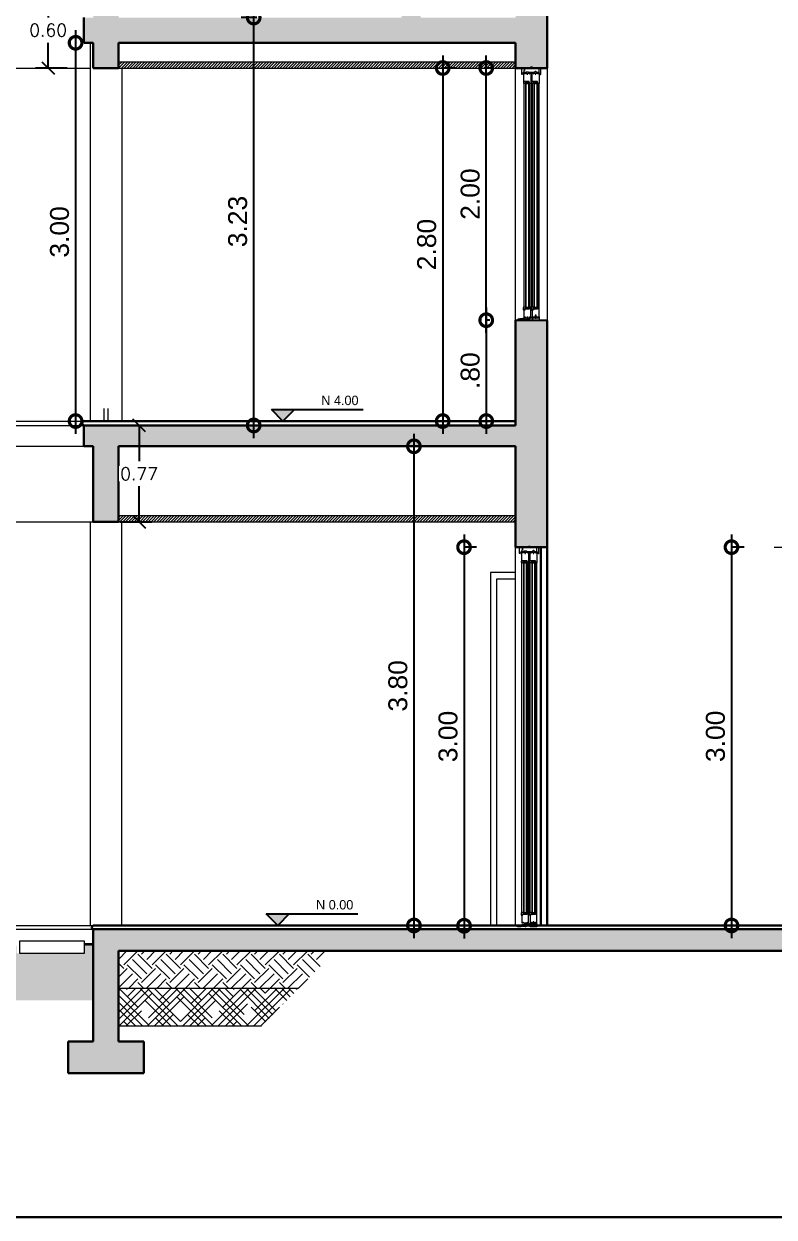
# Model space of a CAD drawing. Header units: metres. Extents: x -44 to 358, y -246 to 48.
# Drawn here: x 330.4 to 336.36, y 23.01 to 32.48 of the extents above; entities that cross this region are included whole.
import ezdxf

# ---------------------------------------------------------------- set-up
doc = ezdxf.new("R2010")
doc.units = ezdxf.units.M
doc.header["$LTSCALE"] = 0.3
doc.header["$PDMODE"] = 3
doc.linetypes.add('CONTINU', pattern=[0])
for name, color, linetype, lineweight in [('A-FLOR', 253, 'Continuous', 0), ('A-WALL', 7, 'Continuous', 30), ('corte', 7, 'Continuous', 30), ('PLF 01', 252, 'Continuous', 9), ('SE-2', 252, 'Continuous', 9), ('SE-3', 253, 'Continuous', 5)]:
    doc.layers.add(name, color=color, linetype=linetype, lineweight=lineweight)
doc.layers.add('DIMENSIONES', color=7, linetype='Continuous')
doc.layers.add('TEXTOS', color=4, linetype='Continuous')
doc.layers.add('PUERTA', color=2, linetype='Continuous', plot=False)
doc.layers.add('RELLENO SECCION', color=8, linetype='Continuous', lineweight=0, transparency=0.4)
doc.styles.add('ESC100-2mm', font='arial.ttf', dxfattribs={"height": 0.15})
doc.styles.add('SMPLEX', font='simplex.shx')
doc.dimstyles.new('DIM-50', dxfattribs={"dimscale": 0.5, "dimtxt": 0.2, "dimasz": 0.2, "dimexe": 0.2, "dimexo": 0.2, "dimgap": 0.1, "dimtad": 0, "dimtih": 1, "dimtoh": 1, "dimzin": 0, "dimdsep": 46, "dimtxsty": 'SMPLEX', "dimblk1": 'OBLIQUE', "dimblk2": 'OBLIQUE', "dimsah": 1, "dimcen": 0.2, "dimclrd": 4, "dimclre": 4, "dimclrt": 4, "dimadec": 0, "dimazin": 0, "dimtfac": 1, "dimtmove": 0, "dimatfit": 3, "dimldrblk": 'OPEN30', "dimfxl": 0.3, "dimfxlon": 1, "dimtfill": 1, "dimtolj": 1, "dimtzin": 0, "dimarcsym": 0})
doc.dimstyles.new('DIMS100', dxfattribs={"dimtxt": 0.15, "dimasz": 0.2, "dimexe": 0.1, "dimexo": 0.1, "dimgap": 0.05, "dimtad": 2, "dimzin": 4, "dimdsep": 46, "dimtxsty": 'ESC100-2mm', "dimblk": 'DOTSMALL', "dimcen": 0.1, "dimdle": 0.1, "dimclrd": 256, "dimclre": 256, "dimclrt": 1, "dimadec": 0, "dimazin": 0, "dimtfac": 1, "dimtix": 1, "dimtmove": 2, "dimatfit": 3, "dimfxl": 1, "dimtolj": 1, "dimtzin": 0, "dimlwd": -1, "dimarcsym": 0})

# ---------------------------------------------------------------- blocks, each defined once
blk = doc.blocks.new('Fenton Door Base01')
blk.add_lwpolyline([(49.7, 66.1), (49.7, 58), (54, 57.5), (54, 1.5), (52.5, 0), (46.7, 0), (46.7, 6), (44, 6), (44, 0), (9.7, 0), (9.7, 6), (7, 6), (7, 0), (1.5, 0), (0, 1.5), (0, 82.1), (1.5, 84), (9.5, 86), (10.5, 86), (11, 85.5), (11, 68), (34, 68), (49.7, 66.1)], close=True)
blk = doc.blocks.new('Fenton Door Base02')
blk.add_lwpolyline([(23.9, 0), (9.7, 0), (9.7, 6), (7, 6), (7, 0), (1.5, 0), (0, 1.5), (0, 82.1), (1.5, 84), (9.5, 86), (10.5, 86), (11, 85.5), (11, 68), (34, 68), (49.7, 66.1), (49.7, 58), (54, 57.5), (54, 1.5), (52.5, 0), (46.7, 0), (46.7, 6), (44, 6), (44, 0), (29.9, 0), (29.9, 10), (23.9, 10)], close=True)
blk = doc.blocks.new('Fenton Door Jamb03')
blk.add_lwpolyline([(84, 1.5), (86, 9.5), (86, 10.5), (85.5, 11), (68, 11), (68, 52.5), (66.5, 54), (1.5, 54), (0, 52.5), (0, 46.7), (6, 46.7), (6, 44), (0, 44), (0, 30), (10, 30), (10, 24), (0, 24), (0, 9.7), (6, 9.7), (6, 7), (0, 7), (0, 1.5), (1.5, 0), (82.1, 0)], close=True)
blk = doc.blocks.new('Fenton Bead')
at = {"color": 7}
blk.add_lwpolyline([(2.1, 12.5, -0.341999), (0.2, 11), (0, 10.7), (0, 1), (1, 0), (18, 0), (18, 0.5), (14.7, 12.9, 0.339454), (13.2, 14), (4.1, 14, 0.341999)], format="xyb", close=True, dxfattribs=at)
blk = doc.blocks.new('Fenton Door Drip')
at = {"ltscale": 20}
blk.add_lwpolyline([(18.7, -8.8), (18.7, -22.2, -0.414138), (17.2, -23.7), (15.2, -23.7, -0.414214), (13.7, -22.2), (13.7, -16.7), (0, -15), (0, 0), (15, -4, -0.339454)], format="xyb", close=True, dxfattribs=at)
blk = doc.blocks.new('Fenton Casing Head')
blk.add_lwpolyline([(54, 34), (54, 30), (66, 30), (66, 34), (118.5, 34), (120, 32.5), (120, 25.8), (114, 25.8), (114, 13.8), (120, 13.8), (120, 1.5), (118.5, 0), (102.5, 0), (102.5, 4), (83.5, 4), (83.5, 0), (30, 0), (30, 10), (24, 10), (24, 0), (1.5, 0), (0, 1.5), (0, 32.5), (1.5, 34), (54, 34)])
blk = doc.blocks.new('Fenton Casing Head Strip')
blk.add_lwpolyline([(15.5, 16.3), (0, 18.7), (0, 12), (-3.5, 12), (-3.5, 0), (0, 0), (0, -15.1), (4.5, -15.1), (11.3, -29.7, 0.802585), (17, -28.4), (17, 14.6)], format="xyb", close=True)
blk = doc.blocks.new('_DotSmall')
at = {"layer": 'PUERTA', "color": 0, "linetype": 'Continuous', "const_width": 0.5}
blk.add_lwpolyline([(-0.0625, 0, 1), (0.0625, 0, 1)], format="xyb", close=True, dxfattribs=at)
blk = doc.blocks.new('*D1091')
at = {"layer": 'DEFPOINTS', "color": 0, "transparency": 16777216}
for p in [(334.1999, 30.1269), (334.0718, 29.3269), (334.1999, 29.3269)]:
    blk.add_point(p, dxfattribs=at)
at = {"layer": 'DIMENSIONES', "transparency": 16777216}
blk.add_line((334.0718, 30.2269), (334.0718, 29.2269), dxfattribs=at)
at = {"layer": 'DIMENSIONES', "lineweight": -2, "transparency": 16777216}
for p, q in [((334.0999, 30.1269), (334.0718, 30.1269)), ((334.0999, 29.3269), (334.0718, 29.3269))]:
    blk.add_line(p, q, dxfattribs=at)
at = {"layer": 'DIMENSIONES', "transparency": 16777216, "xscale": 0.2, "yscale": 0.2, "zscale": 0.2}
for p, rotation in [((334.0718, 30.1269), 90), ((334.0718, 29.3269), 270)]:
    blk.add_blockref('_DotSmall', p, dxfattribs=dict(at, rotation=rotation))
at = {"layer": 'DIMENSIONES', "color": 5, "transparency": 16777216, "insert": (333.9452, 29.7269), "char_height": 0.15, "attachment_point": 5, "rotation": 90, "style": 'ESC100-2mm'}
blk.add_mtext('\\A1;.80', dxfattribs=at)
blk = doc.blocks.new('*D1092')
at = {"layer": 'DEFPOINTS', "color": 0, "transparency": 16777216}
for p in [(334.0718, 32.1269), (334.1999, 32.1269), (334.1999, 30.1269)]:
    blk.add_point(p, dxfattribs=at)
at = {"layer": 'DIMENSIONES', "transparency": 16777216}
blk.add_line((334.0718, 30.0269), (334.0718, 32.2269), dxfattribs=at)
at = {"layer": 'DIMENSIONES', "lineweight": -2, "transparency": 16777216}
for p, q in [((334.0999, 32.1269), (334.0718, 32.1269)), ((334.0999, 30.1269), (334.0718, 30.1269))]:
    blk.add_line(p, q, dxfattribs=at)
at = {"layer": 'DIMENSIONES', "transparency": 16777216, "xscale": 0.2, "yscale": 0.2, "zscale": 0.2}
for p, rotation in [((334.0718, 32.1269), 90), ((334.0718, 30.1269), 270)]:
    blk.add_blockref('_DotSmall', p, dxfattribs=dict(at, rotation=rotation))
at = {"layer": 'DIMENSIONES', "color": 5, "transparency": 16777216, "insert": (333.9452, 31.1269), "char_height": 0.15, "attachment_point": 5, "rotation": 90, "style": 'ESC100-2mm'}
blk.add_mtext('\\A1;2.00', dxfattribs=at)
blk = doc.blocks.new('*D1093')
at = {"layer": 'DEFPOINTS', "color": 0, "transparency": 16777216}
for p in [(334.5553, 28.3269), (333.8959, 25.3245), (334.2686, 25.3245)]:
    blk.add_point(p, dxfattribs=at)
at = {"layer": 'DIMENSIONES', "transparency": 16777216}
blk.add_line((333.8959, 28.4269), (333.8959, 25.2245), dxfattribs=at)
at = {"layer": 'DIMENSIONES', "lineweight": -2, "transparency": 16777216}
for p, q in [((333.9959, 28.3269), (333.8959, 28.3269)), ((333.9959, 25.3245), (333.8959, 25.3245))]:
    blk.add_line(p, q, dxfattribs=at)
at = {"layer": 'DIMENSIONES', "transparency": 16777216, "xscale": 0.2, "yscale": 0.2, "zscale": 0.2}
for p, rotation in [((333.8959, 28.3269), 90), ((333.8959, 25.3245), 270)]:
    blk.add_blockref('_DotSmall', p, dxfattribs=dict(at, rotation=rotation))
at = {"layer": 'DIMENSIONES', "color": 5, "transparency": 16777216, "insert": (333.7693, 26.8257), "char_height": 0.15, "attachment_point": 5, "rotation": 90, "style": 'ESC100-2mm'}
blk.add_mtext('\\A1;3.00', dxfattribs=at)
blk = doc.blocks.new('*D1094')
at = {"layer": 'DEFPOINTS', "color": 0, "transparency": 16777216}
for p in [(333.4983, 29.1269), (333.4983, 25.3269), (333.4983, 25.3269)]:
    blk.add_point(p, dxfattribs=at)
at = {"layer": 'DIMENSIONES', "transparency": 16777216}
blk.add_line((333.4983, 29.2269), (333.4983, 25.2269), dxfattribs=at)
at = {"layer": 'DIMENSIONES', "transparency": 16777216, "xscale": 0.2, "yscale": 0.2, "zscale": 0.2}
for p, rotation in [((333.4983, 29.1269), 90), ((333.4983, 25.3269), 270)]:
    blk.add_blockref('_DotSmall', p, dxfattribs=dict(at, rotation=rotation))
at = {"layer": 'DIMENSIONES', "color": 5, "transparency": 16777216, "insert": (333.3716, 27.2269), "char_height": 0.15, "attachment_point": 5, "rotation": 90, "style": 'ESC100-2mm'}
blk.add_mtext('\\A1;3.80', dxfattribs=at)
blk = doc.blocks.new('*D1130')
at = {"layer": 'DEFPOINTS', "color": 0, "transparency": 16777216}
for p in [(336.3553, 28.3269), (336.0173, 25.3269), (336.3553, 25.3269)]:
    blk.add_point(p, dxfattribs=at)
at = {"layer": 'DIMENSIONES', "transparency": 16777216}
blk.add_line((336.0173, 28.4269), (336.0173, 25.2269), dxfattribs=at)
at = {"layer": 'DIMENSIONES', "lineweight": -2, "transparency": 16777216}
for p, q in [((336.1173, 28.3269), (336.0173, 28.3269)), ((336.1173, 25.3269), (336.0173, 25.3269))]:
    blk.add_line(p, q, dxfattribs=at)
at = {"layer": 'DIMENSIONES', "transparency": 16777216, "xscale": 0.2, "yscale": 0.2, "zscale": 0.2}
for p, rotation in [((336.0173, 28.3269), 90), ((336.0173, 25.3269), 270)]:
    blk.add_blockref('_DotSmall', p, dxfattribs=dict(at, rotation=rotation))
at = {"layer": 'DIMENSIONES', "color": 5, "transparency": 16777216, "insert": (335.8906, 26.8269), "char_height": 0.15, "attachment_point": 5, "rotation": 90, "style": 'ESC100-2mm'}
blk.add_mtext('\\A1;3.00', dxfattribs=at)
blk = doc.blocks.new('INDI.PISO')
blk.add_hatch(color=256).paths.add_polyline_path([(0, 0), (0.1833, 0), (0.0917, -0.0917)])
blk.add_line((0.1833, 0), (0.7284, 0))
blk.add_lwpolyline([(0, 0), (0.1833, 0), (0.0917, -0.0917), (0, 0)])
blk = doc.blocks.new('*D1137')
at = {"layer": 'DEFPOINTS', "color": 0, "transparency": 16777216}
for p in [(334.3053, 32.1269), (333.7267, 29.3269), (334.3053, 29.3269)]:
    blk.add_point(p, dxfattribs=at)
at = {"layer": 'DIMENSIONES', "transparency": 16777216}
blk.add_line((333.7267, 32.2269), (333.7267, 29.2269), dxfattribs=at)
at = {"layer": 'DIMENSIONES', "lineweight": -2, "transparency": 16777216}
for p, q in [((333.8267, 32.1269), (333.7267, 32.1269)), ((333.8267, 29.3269), (333.7267, 29.3269))]:
    blk.add_line(p, q, dxfattribs=at)
at = {"layer": 'DIMENSIONES', "transparency": 16777216, "xscale": 0.2, "yscale": 0.2, "zscale": 0.2}
for p, rotation in [((333.7267, 32.1269), 90), ((333.7267, 29.3269), 270)]:
    blk.add_blockref('_DotSmall', p, dxfattribs=dict(at, rotation=rotation))
at = {"layer": 'DIMENSIONES', "color": 5, "transparency": 16777216, "insert": (333.6001, 30.7269), "char_height": 0.15, "attachment_point": 5, "rotation": 90, "style": 'ESC100-2mm'}
blk.add_mtext('\\A1;2.80', dxfattribs=at)
blk = doc.blocks.new('*D1138')
at = {"layer": 'DEFPOINTS', "color": 0, "transparency": 16777216}
for p in [(330.8996, 32.3269), (330.8146, 29.3269), (330.8996, 29.3269)]:
    blk.add_point(p, dxfattribs=at)
at = {"layer": 'DIMENSIONES', "transparency": 16777216}
blk.add_line((330.8146, 32.4269), (330.8146, 29.2269), dxfattribs=at)
at = {"layer": 'DIMENSIONES', "transparency": 16777216, "xscale": 0.2, "yscale": 0.2, "zscale": 0.2}
for p, rotation in [((330.8146, 32.3269), 90), ((330.8146, 29.3269), 270)]:
    blk.add_blockref('_DotSmall', p, dxfattribs=dict(at, rotation=rotation))
at = {"layer": 'DIMENSIONES', "color": 5, "transparency": 16777216, "insert": (330.688, 30.8269), "char_height": 0.15, "attachment_point": 5, "rotation": 90, "style": 'ESC100-2mm'}
blk.add_mtext('\\A1;3.00', dxfattribs=at)
blk = doc.blocks.new('*D1141')
at = {"layer": 'DEFPOINTS', "color": 0, "transparency": 16777216}
for p in [(332.2273, 32.5269), (332.3535, 32.5269), (332.3954, 29.292)]:
    blk.add_point(p, dxfattribs=at)
at = {"layer": 'DIMENSIONES', "transparency": 16777216}
blk.add_line((332.2273, 29.192), (332.2273, 32.6269), dxfattribs=at)
at = {"layer": 'DIMENSIONES', "lineweight": -2, "transparency": 16777216}
for p, q in [((332.2535, 32.5269), (332.1273, 32.5269)), ((332.2954, 29.292), (332.1273, 29.292))]:
    blk.add_line(p, q, dxfattribs=at)
at = {"layer": 'DIMENSIONES', "transparency": 16777216, "xscale": 0.2, "yscale": 0.2, "zscale": 0.2}
for p, rotation in [((332.2273, 32.5269), 90), ((332.2273, 29.292), 270)]:
    blk.add_blockref('_DotSmall', p, dxfattribs=dict(at, rotation=rotation))
at = {"layer": 'DIMENSIONES', "color": 1, "transparency": 16777216, "insert": (332.1007, 30.9095), "char_height": 0.15, "attachment_point": 5, "rotation": 90, "style": 'ESC100-2mm'}
blk.add_mtext('\\A1;3.23', dxfattribs=at)
blk = doc.blocks.new('_OBLIQUE')
at = {"color": 0, "linetype": 'ByBlock'}
blk.add_line((-0.5, -0.5), (0.5, 0.5), dxfattribs=at)
blk = doc.blocks.new('*D1895')
at = {"layer": 'DEFPOINTS', "color": 0, "ltscale": 0.2, "transparency": 16777216}
for p in [(330.5973, 32.7269), (331.1553, 32.7269), (331.0955, 32.1269)]:
    blk.add_point(p, dxfattribs=at)
at = {"layer": 'DIMENSIONES', "color": 4, "lineweight": -2, "ltscale": 0.2, "transparency": 16777216}
for p, q in [((330.7473, 32.7269), (330.4973, 32.7269)), ((330.5973, 32.7269), (330.5973, 32.5269)), ((330.5973, 32.1269), (330.5973, 32.3269)), ((330.7473, 32.1269), (330.4973, 32.1269))]:
    blk.add_line(p, q, dxfattribs=at)
at = {"layer": 'DIMENSIONES', "color": 4, "lineweight": -2, "ltscale": 0.2, "transparency": 16777216, "xscale": 0.1, "yscale": 0.1, "zscale": 0.1}
for p, rotation in [((330.5973, 32.7269), 90), ((330.5973, 32.1269), 270)]:
    blk.add_blockref('_OBLIQUE', p, dxfattribs=dict(at, rotation=rotation))
at = {"layer": 'DIMENSIONES', "color": 4, "ltscale": 0.2, "transparency": 16777216, "insert": (330.5973, 32.4269), "char_height": 0.1, "attachment_point": 5, "style": 'SMPLEX', "bg_fill": 3, "box_fill_scale": 1.1, "bg_fill_color": 256, "bg_fill_true_color": 13158600, "bg_fill_transparency": 0}
blk.add_mtext('\\A1;0.60', dxfattribs=at)
blk = doc.blocks.new('_Open30')
at = {"color": 0, "lineweight": -2}
for p, q in [((-1, 0.268), (0, 0)), ((0, 0), (-1, -0.268)), ((0, 0), (-1, 0))]:
    blk.add_line(p, q, dxfattribs=at)
blk = doc.blocks.new('*D1896')
at = {"layer": 'DEFPOINTS', "color": 0, "ltscale": 0.2, "transparency": 16777216}
for p in [(330.8803, 29.292), (331.3183, 29.292), (331.0553, 28.5269)]:
    blk.add_point(p, dxfattribs=at)
at = {"layer": 'DIMENSIONES', "color": 4, "lineweight": -2, "ltscale": 0.2, "transparency": 16777216}
for p, q in [((331.1683, 29.292), (331.4183, 29.292)), ((331.3183, 29.292), (331.3183, 29.0095)), ((331.3183, 28.5269), (331.3183, 28.8095)), ((331.1683, 28.5269), (331.4183, 28.5269))]:
    blk.add_line(p, q, dxfattribs=at)
at = {"layer": 'DIMENSIONES', "color": 4, "lineweight": -2, "ltscale": 0.2, "transparency": 16777216, "xscale": 0.1, "yscale": 0.1, "zscale": 0.1}
for p, rotation in [((331.3183, 29.292), 90), ((331.3183, 28.5269), 270)]:
    blk.add_blockref('_OBLIQUE', p, dxfattribs=dict(at, rotation=rotation))
at = {"layer": 'DIMENSIONES', "color": 4, "ltscale": 0.2, "transparency": 16777216, "insert": (331.3183, 28.9095), "char_height": 0.1, "attachment_point": 5, "style": 'SMPLEX', "bg_fill": 3, "box_fill_scale": 1.1, "bg_fill_color": 256, "bg_fill_true_color": 13158600, "bg_fill_transparency": 0}
blk.add_mtext('\\A1;0.77', dxfattribs=at)

msp = doc.modelspace()

# ---------------------------------------------------------------- hatches: boundary and pattern name
at = {"layer": 'PLF 01'}
h = msp.add_hatch(dxfattribs=at)
h.set_pattern_fill('LINE', color=256, scale=0.005, angle=45)
h.set_pattern_definition([(45, (-245.312468, -38.730604), (-0.01122532015, 0.01122532015), [])])
h.paths.add_polyline_path([(331.1552774, 32.1769425), (331.1552774, 32.1269425), (334.3052774, 32.1269425), (334.3052774, 32.1769425)])
h = msp.add_hatch(dxfattribs=at)
h.set_pattern_fill('LINE', color=256, scale=0.005, angle=45)
h.set_pattern_definition([(45, (-245.302468, -42.330604), (-0.01122532015, 0.01122532015), [])])
h.paths.add_polyline_path([(331.1552774, 28.5769425), (331.1552774, 28.5269425), (334.3052774, 28.5269425), (334.3052774, 28.5769425)])
at = {"layer": 'RELLENO SECCION', "linetype": 'CONTINU', "transparency": 33554495}
h = msp.add_hatch(color=256, dxfattribs=at)
h.dxf.hatch_style = 1
h.paths.add_polyline_path([(341.0232766, 35.7315213), (339.0140977, 35.7315213), (334.3759482, 33.0536845), (333.4020168, 32.737235), (333.4020168, 32.5269425), (333.5520168, 32.5269425), (333.5520168, 32.6282536), (334.3052774, 32.8730028), (334.3052774, 32.5269425), (331.1552774, 32.5269425), (331.1552774, 32.7269425), (330.9552774, 32.7269425), (330.9552774, 32.5269425), (330.8802774, 32.5269425), (330.8802774, 32.3269425), (330.9552774, 32.3269425), (330.9552774, 32.1269425), (331.1552774, 32.1269425), (331.1552774, 32.3269425), (334.3052774, 32.3269425), (334.3052774, 32.1269425), (334.4245827, 32.1269425), (334.4302774, 32.1269425), (334.4431216, 32.1269425), (334.5552774, 32.1269425), (334.5552774, 32.9840151), (339.0542901, 35.5815213), (340.6052774, 35.5815213), (340.6052774, 32.1269425), (340.6909173, 32.1269425), (340.6909173, 32.1357808), (340.7029173, 32.1357808), (340.8052774, 32.1269425), (340.8052774, 35.5815213), (340.9830843, 35.5815213), (345.5052774, 32.9706319), (345.5052774, 32.2269425), (345.7552774, 32.2269425), (345.7552774, 32.8881894), (346.5552774, 32.6282536), (346.5552774, 32.5269425), (346.7052774, 32.5269425), (346.7052774, 32.737235), (345.5714278, 33.105645)])
h.paths.add_polyline_path([(345.882097, 29.2969425), (339.1552774, 29.2969425), (339.1552774, 29.1269425), (340.6052774, 29.1269425), (340.6052774, 28.3269425), (340.6909173, 28.3269425), (340.6909173, 28.3269426), (340.6951239, 28.3269425), (340.7029173, 28.3269425), (340.8052774, 28.3269425), (340.8052774, 29.1269425), (345.5052774, 29.1269425), (345.5052774, 28.5269425), (345.7552774, 28.5269425), (345.7552774, 29.1269425), (345.882097, 29.1269425)])
h = msp.add_hatch(color=256, dxfattribs=at)
h.dxf.hatch_style = 1
h.paths.add_polyline_path([(334.5552774, 30.1244731), (334.3052774, 30.1269425), (334.3052774, 30.1244731), (334.3052774, 29.2920127), (330.8802774, 29.2920127), (330.8802774, 29.1269425), (330.9552774, 29.1269425), (330.9552774, 28.5269425), (331.1552774, 28.5269425), (331.1552774, 29.1269425), (334.3052774, 29.1269425), (334.3052774, 28.3269425), (334.4076374, 28.3269425), (334.4076374, 28.3357826), (334.4196374, 28.3357826), (334.4196374, 28.3269425), (334.5552774, 28.3269425), (334.5552774, 29.1269425)])
h = msp.add_hatch(color=256, dxfattribs=at)
h.dxf.hatch_style = 1
h.paths.add_polyline_path([(340.6052774, 25.1269425), (340.6052774, 24.3719425), (340.4052414, 24.3719425), (340.4052414, 24.1219425), (341.0052414, 24.1219425), (341.0052414, 24.3719425), (340.8052774, 24.3719425), (340.8052774, 25.2969425), (330.9552774, 25.2969425), (330.9552774, 24.4069411), (330.7552414, 24.4069411), (330.7552414, 24.1569411), (331.3552414, 24.1569411), (331.3552414, 24.4069411), (331.1552774, 24.4069411), (331.1552774, 25.1269425)])
at = {"layer": 'SE-2'}
h = msp.add_hatch(dxfattribs=at)
h.set_pattern_fill('EARTH', color=256, scale=0.025, angle=45)
h.set_pattern_definition([(45, (324.23005, 24.94954), (0, 0.2245064), [0.15875, -0.15875]), (45, (324.18796, 24.99164), (0, 0.2245064), [0.15875, -0.15875]), (45, (324.14586, 25.03373), (0, 0.2245064), [0.15875, -0.15875]), (135, (324.14586, 25.0618), (-0.2245064, 0), [0.15875, -0.15875]), (135, (324.18796, 25.10389), (-0.2245064, 0), [0.15875, -0.15875]), (135, (324.23005, 25.14598), (-0.2245064, 0), [0.15875, -0.15875])])
h.paths.add_polyline_path([(330.333379, 25.1645402), (330.333379, 25.105501), (329.9548646, 25.105501), (329.9548646, 25.1645402), (329.9229559, 25.1645402), (329.9229559, 25.105501), (329.5295347, 25.105501), (329.5295347, 25.1645402), (329.4944853, 25.1645402), (329.4944853, 25.105501), (328.9589107, 25.105501), (328.9589107, 25.1645402), (328.9443355, 25.1645402), (328.9443355, 25.105501), (328.0135923, 25.105501), (328.0135923, 25.1645402), (327.9990171, 25.1645402), (327.9990171, 25.105501), (327.6205027, 25.105501), (327.6205027, 25.1645402), (327.6121066, 25.1645402), (327.6121066, 25.105501), (327.0530283, 25.105501), (327.0530283, 25.1645402), (327.0384531, 25.1645402), (327.0384531, 25.105501), (326.6599387, 25.105501), (326.6599387, 25.1645402), (326.5905545, 25.1645402), (326.5905545, 25.105501), (326.0549798, 25.105501), (326.0549798, 25.1645402), (326.0404047, 25.1645402), (326.0404047, 25.105501), (325.6618903, 25.105501), (325.6618903, 25.1645402), (325.6534852, 25.1645402), (325.6534852, 25.105501), (325.260064, 25.105501), (325.260064, 25.1645402), (325.2250147, 25.1645402), (325.2250147, 25.105501), (324.6659364, 25.105501), (324.6659364, 25.1645402), (324.6513612, 25.1645402), (324.6513612, 25.105501), (323.720618, 25.105501), (323.720618, 25.1645402), (323.7060428, 25.1645402), (323.7060428, 25.105501), (323.3275284, 25.105501), (323.3275284, 25.1645402), (323.3191323, 25.1645402), (323.3191323, 25.105501), (322.760054, 25.105501), (322.760054, 25.1645402), (322.7454788, 25.1645402), (322.7454788, 25.105501), (322.3669644, 25.105501), (322.3669644, 25.1645402), (322.3530536, 25.1645402), (322.3530536, 25.105501), (320.4284354, 25.105501), (320.4284354, 25.1645402), (320.3903566, 25.1645402), (320.3903566, 25.105501), (318.6773349, 25.105501), (318.6773349, 25.1269425), (318.3552774, 25.1269425), (318.3552774, 25.105501), (318.3552774, 24.7345402), (330.9550503, 24.7345402), (330.9550503, 25.1645402), (330.8835288, 25.1645402), (330.8835288, 25.105501), (330.3479542, 25.105501), (330.3479542, 25.1645402)])
h = msp.add_hatch(dxfattribs=at)
h.set_pattern_fill('EARTH', color=256, scale=0.025, angle=45)
h.set_pattern_definition([(45, (-634.85449, -25.94833), (1e-17, 0.224506403), [0.15875, -0.15875]), (45, (-634.89658, -25.90623), (1e-17, 0.224506403), [0.15875, -0.15875]), (45, (-634.93868, -25.86414), (1e-17, 0.224506403), [0.15875, -0.15875]), (135, (-634.93868, -25.83608), (-0.224506403, 1e-17), [0.15875, -0.15875]), (135, (-634.89658, -25.79398), (-0.224506403, 1e-17), [0.15875, -0.15875]), (135, (-634.85449, -25.75189), (-0.224506403, 1e-17), [0.15875, -0.15875])])
h.paths.add_polyline_path([(332.8778955, 25.1272439), (331.1552774, 25.1272439), (331.1552774, 24.8272439), (332.583871, 24.8272439)])
h = msp.add_hatch(dxfattribs=at)
h.set_pattern_fill('HOUND', color=256, scale=0.025, angle=45)
h.set_pattern_definition([(45, (-634.85449, -25.94833), (0.0841899011, 0.1403165019), [0.635, -0.3175]), (135, (-634.85449, -25.94833), (0.0841899011, -0.1403165019), [0.635, -0.3175])])
h.paths.add_polyline_path([(332.583871, 24.8272439), (331.1552774, 24.8272439), (331.1552774, 24.5272439), (332.2898465, 24.5272439)])

# ---------------------------------------------------------------- linework, layer by layer
at = {"layer": 'A-FLOR'}
for p, q in [((327.9597748, 25.3269425), (330.9552774, 25.3269425)), ((327.9597748, 25.2969425), (330.9552774, 25.2969425))]:
    msp.add_line(p, q, dxfattribs=at)
at = {"layer": 'A-FLOR', "lineweight": 35}
msp.add_line((330.9552774, 25.1769425), (330.8820306, 25.1769425), dxfattribs=at)
at = {"layer": 'A-WALL'}
for p, q in [((334.5052774, 25.3269444), (334.5052774, 28.3269444)), ((334.5552774, 28.3269425), (334.5552774, 25.3269425))]:
    msp.add_line(p, q, dxfattribs=at)
at = {"layer": 'corte'}
for p, q in [((334.5552774, 32.1269425), (334.5552774, 32.9840151)), ((330.8802774, 32.5269425), (330.8802774, 32.3269425)), ((330.8802774, 32.3269425), (330.9552774, 32.3269425)), ((330.9552774, 32.3269425), (330.9552774, 32.1269425)), ((331.1552774, 32.3269425), (334.3052774, 32.3269425)), ((331.1552774, 32.3269425), (331.1552774, 32.1269425)), ((334.3052774, 32.3269425), (334.3052774, 32.1269425)), ((330.9552774, 32.1269425), (331.1552774, 32.1269425)), ((334.3052774, 32.1269425), (334.5552774, 32.1269425)), ((334.3052774, 30.1269425), (334.3052774, 29.2920127)), ((334.3052774, 30.1269425), (334.5552773, 30.1244731)), ((334.5552774, 30.1244731), (334.5552774, 29.1269425)), ((334.3052774, 29.3269425), (330.8802774, 29.3269425)), ((330.8802774, 29.2920127), (330.8802774, 29.1269425)), ((334.3052774, 29.2920127), (330.8802774, 29.2920127)), ((330.8802774, 29.1269425), (330.9552774, 29.1269425)), ((330.9552774, 29.1269425), (330.9552774, 28.5269425)), ((331.1552774, 29.1269425), (334.3052774, 29.1269425)), ((331.1552774, 28.5269425), (331.1552774, 29.1269425)), ((334.3052774, 29.1269425), (334.3052774, 28.3269425)), ((334.5552774, 28.3269425), (334.5552774, 29.1269425)), ((330.9552774, 28.5269425), (331.1552774, 28.5269425)), ((334.3052774, 28.5269425), (334.3052774, 28.5769425)), ((334.3052774, 28.3269425), (334.5552774, 28.3269425)), ((340.8052774, 25.3269425), (330.9552774, 25.3269425)), ((340.8052774, 25.2969425), (330.9552774, 25.2969425)), ((330.9552774, 25.2969425), (330.9552774, 24.4069411)), ((340.6052774, 25.1269425), (331.1552774, 25.1269425)), ((331.1552774, 25.1269425), (331.1552774, 24.4069411)), ((330.9552774, 24.4069411), (330.7552414, 24.4069411)), ((330.7552414, 24.4069411), (330.7552414, 24.1569411)), ((331.3552414, 24.4069411), (331.1552774, 24.4069411)), ((331.3552414, 24.1569411), (331.3552414, 24.4069411)), ((330.7552414, 24.1569411), (331.3552414, 24.1569411)), ((303.4574134, 23.0139804), (356.6101505, 23.0139804))]:
    msp.add_line(p, q, dxfattribs=at)
for centre, radius, start, end in [((330.8859843, 29.3094776), 0.0183737, 108.09545821, 251.90454179), ((330.9577767, 25.3119425), 0.0152068, 99.45969354, 260.54030646)]:
    msp.add_arc(centre, radius, start, end, dxfattribs=at)
at = {"layer": 'PLF 01'}
for p, q in [((331.1552774, 32.1769425), (334.3052774, 32.1769425)), ((331.1552774, 32.1269425), (334.3052774, 32.1269425)), ((331.1552774, 28.5769425), (334.3052774, 28.5769425)), ((331.1552774, 28.5269425), (334.3052774, 28.5269425))]:
    msp.add_line(p, q, dxfattribs=at)
at = {"layer": 'SE-2'}
for p, q in [((330.9302774, 32.3269425), (330.9302774, 29.3269425)), ((327.7507799, 32.1269425), (330.9302774, 32.1269425)), ((331.1802774, 32.1269425), (331.1802774, 29.3269425)), ((334.3695827, 32.0057093), (334.3695827, 30.2287175)), ((334.3865827, 32.018941), (334.4105827, 32.013941)), ((334.4105827, 32.018941), (334.3865827, 32.013941)), ((334.3885827, 32.013941), (334.4085827, 32.007941)), ((334.4085827, 32.013941), (334.3885827, 32.007941)), ((334.4245827, 32.0048096), (334.4245827, 30.2291001)), ((334.4355827, 32.0057093), (334.4355827, 30.228619)), ((334.4525827, 32.018941), (334.4765827, 32.013941)), ((334.4765827, 32.018941), (334.4525827, 32.013941)), ((334.4545827, 32.013941), (334.4745827, 32.007941)), ((334.4745827, 32.013941), (334.4545827, 32.007941)), ((334.4905827, 30.2291001), (334.4905827, 32.0048096)), ((334.3865827, 30.2149688), (334.4105827, 30.2199688)), ((334.4105827, 30.2149688), (334.3865827, 30.2199688)), ((334.3885827, 30.2199688), (334.4085827, 30.2259688)), ((334.4085827, 30.2199688), (334.3885827, 30.2259688)), ((334.4525827, 30.2149688), (334.4765827, 30.2199688)), ((334.4765827, 30.2149688), (334.4525827, 30.2199688)), ((334.4545827, 30.2199688), (334.4745827, 30.2259688)), ((334.4745827, 30.2199688), (334.4545827, 30.2259688)), ((331.0393065, 29.4269425), (331.0393065, 29.3269425)), ((331.0693065, 29.4269425), (331.0693065, 29.3269425)), ((327.7302774, 28.5269425), (330.9552774, 28.5269425)), ((330.9302774, 28.5269425), (330.9302774, 25.3269425)), ((331.1802774, 25.3269425), (331.1802774, 28.5269425)), ((336.3552774, 28.3269425), (340.6052774, 28.3269425)), ((334.3526374, 28.2057127), (334.3526374, 25.4287209)), ((334.3696374, 28.2189444), (334.3936374, 28.2139444)), ((334.3936374, 28.2189444), (334.3696374, 28.2139444)), ((334.3716374, 28.2139444), (334.3916374, 28.2079444)), ((334.3916374, 28.2139444), (334.3716374, 28.2079444)), ((334.4076374, 28.204813), (334.4076374, 25.4291035)), ((334.4186374, 28.2057127), (334.4186374, 25.4286224)), ((334.4356374, 28.2189444), (334.4596374, 28.2139444)), ((334.4596374, 28.2189444), (334.4356374, 28.2139444)), ((334.4376374, 28.2139444), (334.4576374, 28.2079444)), ((334.4576374, 28.2139444), (334.4376374, 28.2079444)), ((334.4736374, 25.4291035), (334.4736374, 28.204813)), ((334.3696374, 25.4149721), (334.3936374, 25.4199721)), ((334.3936374, 25.4149721), (334.3696374, 25.4199721)), ((334.3716374, 25.4199721), (334.3916374, 25.4259721)), ((334.3916374, 25.4199721), (334.3716374, 25.4259721)), ((334.4356374, 25.4149721), (334.4596374, 25.4199721)), ((334.4596374, 25.4149721), (334.4356374, 25.4199721)), ((334.4376374, 25.4199721), (334.4576374, 25.4259721)), ((334.4576374, 25.4199721), (334.4376374, 25.4259721)), ((332.583871, 24.8272439, 0.0000008), (331.1552774, 24.8272439, 0.0000008)), ((332.2898465, 24.5272439, 0.0000008), (331.1552774, 24.5272439, 0.0000008))]:
    msp.add_line(p, q, dxfattribs=at)
for points in [[(334.4245827, 32.1357793), (334.4365827, 32.1357793), (334.4365827, 32.122941), (334.4245827, 32.122941)], [(334.3845827, 32.001441), (334.3845827, 32.013441), (334.3835827, 32.013441), (334.3835827, 32.001441)], [(334.3885827, 30.2199688), (334.3885827, 32.013941), (334.3845827, 32.013941), (334.3845827, 30.2199688)], [(334.3865827, 32.018941), (334.3865827, 32.013941), (334.4105827, 32.013941), (334.4105827, 32.018941)], [(334.3885827, 32.013941), (334.3885827, 32.007941), (334.4085827, 32.007941), (334.4085827, 32.013941)], [(334.3885827, 32.007941), (334.3885827, 32.002941), (334.4085827, 32.002941), (334.4085827, 32.007941)], [(334.4085827, 30.2199688), (334.4085827, 32.013941), (334.4125827, 32.013941), (334.4125827, 30.2199688)], [(334.4135827, 32.001441), (334.4135827, 32.013441), (334.4125827, 32.013441), (334.4125827, 32.001441)], [(334.4505827, 32.001441), (334.4505827, 32.013441), (334.4495827, 32.013441), (334.4495827, 32.001441)], [(334.4545827, 30.2199688), (334.4545827, 32.013941), (334.4505827, 32.013941), (334.4505827, 30.2199688)], [(334.4525827, 32.018941), (334.4525827, 32.013941), (334.4765827, 32.013941), (334.4765827, 32.018941)], [(334.4545827, 32.013941), (334.4545827, 32.007941), (334.4745827, 32.007941), (334.4745827, 32.013941)], [(334.4545827, 32.007941), (334.4545827, 32.002941), (334.4745827, 32.002941), (334.4745827, 32.007941)], [(334.4745827, 30.2199688), (334.4745827, 32.013941), (334.4785827, 32.013941), (334.4785827, 30.2199688)], [(334.4795827, 32.001441), (334.4795827, 32.013441), (334.4785827, 32.013441), (334.4785827, 32.001441)], [(334.3845827, 30.2324688), (334.3845827, 30.2204688), (334.3835827, 30.2204688), (334.3835827, 30.2324688)], [(334.3865827, 30.2149688), (334.3865827, 30.2199688), (334.4105827, 30.2199688), (334.4105827, 30.2149688)], [(334.3885827, 30.2259688), (334.3885827, 30.2309688), (334.4085827, 30.2309688), (334.4085827, 30.2259688)], [(334.3885827, 30.2199688), (334.3885827, 30.2259688), (334.4085827, 30.2259688), (334.4085827, 30.2199688)], [(334.4135827, 30.2324688), (334.4135827, 30.2204688), (334.4125827, 30.2204688), (334.4125827, 30.2324688)], [(334.4505827, 30.2324688), (334.4505827, 30.2204688), (334.4495827, 30.2204688), (334.4495827, 30.2324688)], [(334.4525827, 30.2149688), (334.4525827, 30.2199688), (334.4765827, 30.2199688), (334.4765827, 30.2149688)], [(334.4545827, 30.2259688), (334.4545827, 30.2309688), (334.4745827, 30.2309688), (334.4745827, 30.2259688)], [(334.4545827, 30.2199688), (334.4545827, 30.2259688), (334.4745827, 30.2259688), (334.4745827, 30.2199688)], [(334.4795827, 30.2324688), (334.4795827, 30.2204688), (334.4785827, 30.2204688), (334.4785827, 30.2324688)], [(334.4608302, 30.153231), (334.4608302, 30.144231), (334.4668302, 30.144231), (334.4668302, 30.153231), (334.4906814, 30.153231), (334.4906814, 30.126981), (334.4399628, 30.126981), (334.4399628, 30.1509927), (334.4524628, 30.1509927), (334.4524628, 30.153231)], [(334.4668302, 30.166962), (334.4608302, 30.166962), (334.4608302, 30.146962), (334.4668302, 30.146962)], [(334.4076374, 28.3357826), (334.4196374, 28.3357826), (334.4196374, 28.3229444), (334.4076374, 28.3229444)], [(334.3676374, 28.2014444), (334.3676374, 28.2134444), (334.3666374, 28.2134444), (334.3666374, 28.2014444)], [(334.3716374, 25.4199721), (334.3716374, 28.2139444), (334.3676374, 28.2139444), (334.3676374, 25.4199721)], [(334.3696374, 28.2189444), (334.3696374, 28.2139444), (334.3936374, 28.2139444), (334.3936374, 28.2189444)], [(334.3716374, 28.2139444), (334.3716374, 28.2079444), (334.3916374, 28.2079444), (334.3916374, 28.2139444)], [(334.3716374, 28.2079444), (334.3716374, 28.2029444), (334.3916374, 28.2029444), (334.3916374, 28.2079444)], [(334.3916374, 25.4199721), (334.3916374, 28.2139444), (334.3956374, 28.2139444), (334.3956374, 25.4199721)], [(334.3966374, 28.2014444), (334.3966374, 28.2134444), (334.3956374, 28.2134444), (334.3956374, 28.2014444)], [(334.4336374, 28.2014444), (334.4336374, 28.2134444), (334.4326374, 28.2134444), (334.4326374, 28.2014444)], [(334.4376374, 25.4199721), (334.4376374, 28.2139444), (334.4336374, 28.2139444), (334.4336374, 25.4199721)], [(334.4356374, 28.2189444), (334.4356374, 28.2139444), (334.4596374, 28.2139444), (334.4596374, 28.2189444)], [(334.4376374, 28.2139444), (334.4376374, 28.2079444), (334.4576374, 28.2079444), (334.4576374, 28.2139444)], [(334.4376374, 28.2079444), (334.4376374, 28.2029444), (334.4576374, 28.2029444), (334.4576374, 28.2079444)], [(334.4576374, 25.4199721), (334.4576374, 28.2139444), (334.4616374, 28.2139444), (334.4616374, 25.4199721)], [(334.4626374, 28.2014444), (334.4626374, 28.2134444), (334.4616374, 28.2134444), (334.4616374, 28.2014444)], [(334.3676374, 25.4324721), (334.3676374, 25.4204721), (334.3666374, 25.4204721), (334.3666374, 25.4324721)], [(334.3696374, 25.4149721), (334.3696374, 25.4199721), (334.3936374, 25.4199721), (334.3936374, 25.4149721)], [(334.3716374, 25.4259721), (334.3716374, 25.4309721), (334.3916374, 25.4309721), (334.3916374, 25.4259721)], [(334.3716374, 25.4199721), (334.3716374, 25.4259721), (334.3916374, 25.4259721), (334.3916374, 25.4199721)], [(334.3966374, 25.4324721), (334.3966374, 25.4204721), (334.3956374, 25.4204721), (334.3956374, 25.4324721)], [(334.4336374, 25.4324721), (334.4336374, 25.4204721), (334.4326374, 25.4204721), (334.4326374, 25.4324721)], [(334.4356374, 25.4149721), (334.4356374, 25.4199721), (334.4596374, 25.4199721), (334.4596374, 25.4149721)], [(334.4376374, 25.4259721), (334.4376374, 25.4309721), (334.4576374, 25.4309721), (334.4576374, 25.4259721)], [(334.4376374, 25.4199721), (334.4376374, 25.4259721), (334.4576374, 25.4259721), (334.4576374, 25.4199721)], [(334.4626374, 25.4324721), (334.4626374, 25.4204721), (334.4616374, 25.4204721), (334.4616374, 25.4324721)], [(334.4437862, 25.3414721), (334.4437862, 25.3324721), (334.4497862, 25.3324721), (334.4497862, 25.3414721), (334.4736374, 25.3414721), (334.4736374, 25.3152221), (334.4229188, 25.3152221), (334.4229188, 25.3392338), (334.4354188, 25.3392338), (334.4354188, 25.3414721)], [(334.4497862, 25.3569721), (334.4437862, 25.3569721), (334.4437862, 25.3369721), (334.4497862, 25.3369721)], [(330.8820306, 25.205501), (330.8820306, 25.105501), (330.3714578, 25.105501), (330.3714578, 25.205501)]]:
    msp.add_lwpolyline(points, close=True, dxfattribs=at)
for points in [[(334.4885827, 32.092941), (334.4885827, 32.0915667), (334.4930827, 32.0915667), (334.4998638, 32.0770246, 0.802584852), (334.5055827, 32.0782925), (334.5055827, 32.1212548), (334.5041011, 32.1229889), (334.4905827, 32.125125)], [(334.4716374, 28.2929444), (334.4716374, 28.2915701), (334.4761374, 28.2915701), (334.4829185, 28.277028, 0.802584852), (334.4886374, 28.2782959), (334.4886374, 28.3212582), (334.4871558, 28.3229923), (334.4736374, 28.3251284)]]:
    msp.add_lwpolyline(points, format="xyb", dxfattribs=at)
for points in [[(334.4155183, 30.137008), (334.4144938, 30.1372825), (334.4142193, 30.136258), (334.4004015, 30.1282797, 0.244050969), (334.4001535, 30.1278915, -0.388175515), (334.3991576, 30.126981), (334.3980421, 30.126981, -0.414213562), (334.3970421, 30.127981), (334.3970421, 30.1291051, 0.414213562), (334.3960421, 30.1301051), (334.3668864, 30.1292823, 0.405973344), (334.3661576, 30.1285326), (334.3661576, 30.127981, -0.414213562), (334.3651576, 30.126981), (334.3640421, 30.126981, -0.414213562), (334.3630421, 30.127981), (334.3630421, 30.1284023, 0.422502076), (334.3622709, 30.129152), (334.3478864, 30.128746, 0.405973344), (334.3471576, 30.1279963), (334.3471576, 30.127981, -0.414213562), (334.3461576, 30.126981), (334.3450421, 30.126981, -0.395102596), (334.3440442, 30.1279154, 0.403280581), (334.3432747, 30.1286159), (334.3361955, 30.1284161, -0.422502076), (334.3356814, 30.1289159), (334.3356814, 30.1357702, 0.450766146), (334.33512, 30.1362664), (334.328105, 30.135398, 0.32982882), (334.3276739, 30.134988, -0.364331674), (334.3271814, 30.1345742), (334.3261814, 30.1345742, -0.414213562), (334.3256814, 30.1350742), (334.3256814, 30.1362354, -0.378581934), (334.3265586, 30.1372279), (334.3277503, 30.1373754), (334.3279475, 30.1376283, -0.414213562), (334.3282983, 30.1376717), (334.3285546, 30.137472), (334.3307279, 30.137741), (334.3309251, 30.1379939, -0.414213562), (334.331276, 30.1380374), (334.3315322, 30.1378376), (334.3337055, 30.1381066), (334.3339027, 30.1383595, -0.414213562), (334.3342536, 30.138403), (334.3345099, 30.1382032), (334.3366832, 30.1384722), (334.3368804, 30.1387251, -0.414213562), (334.3372312, 30.1387686), (334.3374875, 30.1385688), (334.3396608, 30.1388378), (334.339858, 30.1390907, -0.414213562), (334.3402089, 30.1391342), (334.3404651, 30.1389344), (334.3426385, 30.1392034), (334.3428357, 30.1394563, -0.414213562), (334.3431865, 30.1394998), (334.3434428, 30.1393), (334.3456161, 30.139569), (334.3458133, 30.139822, -0.414213562), (334.3461642, 30.1398654), (334.3464204, 30.1396656), (334.3485937, 30.1399346), (334.3487909, 30.1401876, -0.414213562), (334.3491418, 30.140231), (334.349398, 30.1400312), (334.3515714, 30.1403003), (334.3517686, 30.1405532, -0.414213562), (334.3521194, 30.1405966), (334.3523757, 30.1403968), (334.354549, 30.1406659), (334.3547462, 30.1409188, -0.414213562), (334.3550971, 30.1409622), (334.3553533, 30.1407624), (334.3575266, 30.1410315), (334.3577238, 30.1412844, -0.414213562), (334.3580747, 30.1413278), (334.358331, 30.141128), (334.3605043, 30.1413971), (334.3607015, 30.14165, -0.414213562), (334.3610524, 30.1416934), (334.3613086, 30.1414936), (334.3634819, 30.1417627), (334.3636791, 30.1420156, -0.414213562), (334.36403, 30.142059), (334.3642862, 30.1418592), (334.3664596, 30.1421283), (334.3666568, 30.1423812, -0.414213562), (334.3670076, 30.1424246), (334.3672639, 30.1422249), (334.3694372, 30.1424939), (334.3696344, 30.1427468, -0.414213562), (334.3699853, 30.1427903), (334.3702415, 30.1425905), (334.3724148, 30.1428595), (334.372612, 30.1431124, -0.414213562), (334.3729629, 30.1431559), (334.3732192, 30.1429561), (334.3753925, 30.1432251), (334.3755897, 30.143478, -0.414213562), (334.3759406, 30.1435215), (334.3761968, 30.1433217), (334.3783701, 30.1435907), (334.3785673, 30.1438436, -0.414213562), (334.3789182, 30.1438871), (334.3791744, 30.1436873), (334.3813478, 30.1439563), (334.381545, 30.1442093, -0.414213562), (334.3818958, 30.1442527), (334.3821521, 30.1440529), (334.3843254, 30.1443219), (334.3845226, 30.1445749, -0.414213562), (334.3848735, 30.1446183), (334.3851297, 30.1444185), (334.387303, 30.1446875), (334.3875002, 30.1449405, -0.414213562), (334.3878511, 30.1449839), (334.3881074, 30.1447841), (334.3902807, 30.1450532), (334.3904779, 30.1453061, -0.414213562), (334.3908287, 30.1453495), (334.391085, 30.1451497), (334.3932583, 30.1454188), (334.3934555, 30.1456717, -0.414213562), (334.3938064, 30.1457151), (334.3940626, 30.1455153), (334.3963045, 30.1457929, 0.378406832), (334.3969623, 30.1465367), (334.3969633, 30.1480972, 0.246830988), (334.3968551, 30.1483032, -3.207140482), (334.4002652, 30.1483069, 0.246101988), (334.4001576, 30.1481013), (334.4001576, 30.1419578, 0.098630278), (334.4001766, 30.141862), (334.4033882, 30.1341206, 0.452928341), (334.4041001, 30.1338791), (334.4375595, 30.1531976, -0.131652498), (334.4376845, 30.153231), (334.4518128, 30.153231, -0.414213562), (334.4520628, 30.152981), (334.4520628, 30.1516427, -0.414213562), (334.4518128, 30.1513927), (334.4400628, 30.1513927, 0.414213562), (334.4395628, 30.1508927), (334.4395628, 30.1279812, -1), (334.4375628, 30.1279812), (334.4375628, 30.1488693, 0.577350269), (334.4368128, 30.1493023)], [(334.33812, 30.1348447, 0.378581934), (334.3376814, 30.1343485), (334.3376814, 30.1291785, 0.424375136), (334.3381987, 30.1286788), (334.3993243, 30.1307926, 0.523625918), (334.4002134, 30.1321752), (334.3964185, 30.1413229, 0.337146603), (334.3953719, 30.1419321)], [(334.4003316, 30.140038), (334.4003316, 30.1447296), (334.3939496, 30.143787), (334.3713316, 30.1409559), (334.3713316, 30.1432132), (334.437084, 30.1512591), (334.4039742, 30.1321425, -0.452928341), (334.4035471, 30.1322874)], [(334.3984743, 25.3252491), (334.3974498, 25.3255236), (334.3971753, 25.3244991), (334.3833575, 25.3165208, 0.244050969), (334.3831095, 25.3161326, -0.388175515), (334.3821135, 25.3152221), (334.3809981, 25.3152221, -0.414213562), (334.3799981, 25.3162221), (334.3799981, 25.3173462, 0.414213562), (334.3789981, 25.3183462), (334.3498424, 25.3175234, 0.405973344), (334.3491135, 25.3167737), (334.3491135, 25.3162221, -0.414213562), (334.3481135, 25.3152221), (334.3469981, 25.3152221, -0.414213562), (334.3459981, 25.3162221), (334.3459981, 25.3166434, 0.422502076), (334.3452269, 25.3173931), (334.3308424, 25.3169871, 0.405973344), (334.3301135, 25.3162374), (334.3301135, 25.3162221, -0.414213562), (334.3291135, 25.3152221), (334.327998, 25.3152221, -0.395102596), (334.3270002, 25.3161565, 0.403280581), (334.3262307, 25.316857), (334.3191515, 25.3166572, -0.422502076), (334.3186374, 25.317157), (334.3186374, 25.3240113, 0.450766146), (334.318076, 25.3245075), (334.311061, 25.3236391, 0.32982882), (334.3106299, 25.3232291, -0.364331674), (334.3101374, 25.3228153), (334.3091374, 25.3228153, -0.414213562), (334.3086374, 25.3233153), (334.3086374, 25.3244765, -0.378581934), (334.3095146, 25.325469), (334.3107062, 25.3256165), (334.3109034, 25.3258694, -0.414213562), (334.3112543, 25.3259128), (334.3115106, 25.3257131), (334.3136839, 25.3259821), (334.3138811, 25.326235, -0.414213562), (334.314232, 25.3262785), (334.3144882, 25.3260787), (334.3166615, 25.3263477), (334.3168587, 25.3266006, -0.414213562), (334.3172096, 25.3266441), (334.3174658, 25.3264443), (334.3196392, 25.3267133), (334.3198364, 25.3269662, -0.414213562), (334.3201872, 25.3270097), (334.3204435, 25.3268099), (334.3226168, 25.3270789), (334.322814, 25.3273318, -0.414213562), (334.3231649, 25.3273753), (334.3234211, 25.3271755), (334.3255944, 25.3274445), (334.3257916, 25.3276974, -0.414213562), (334.3261425, 25.3277409), (334.3263988, 25.3275411), (334.3285721, 25.3278101), (334.3287693, 25.3280631, -0.414213562), (334.3291202, 25.3281065), (334.3293764, 25.3279067), (334.3315497, 25.3281757), (334.3317469, 25.3284287, -0.414213562), (334.3320978, 25.3284721), (334.332354, 25.3282723), (334.3345274, 25.3285414), (334.3347246, 25.3287943, -0.414213562), (334.3350754, 25.3288377), (334.3353317, 25.3286379), (334.337505, 25.328907), (334.3377022, 25.3291599, -0.414213562), (334.3380531, 25.3292033), (334.3383093, 25.3290035), (334.3404826, 25.3292726), (334.3406798, 25.3295255, -0.414213562), (334.3410307, 25.3295689), (334.341287, 25.3293691), (334.3434603, 25.3296382), (334.3436575, 25.3298911, -0.414213562), (334.3440083, 25.3299345), (334.3442646, 25.3297347), (334.3464379, 25.3300038), (334.3466351, 25.3302567, -0.414213562), (334.346986, 25.3303001), (334.3472422, 25.3301003), (334.3494155, 25.3303694), (334.3496127, 25.3306223, -0.414213562), (334.3499636, 25.3306657), (334.3502199, 25.330466), (334.3523932, 25.330735), (334.3525904, 25.3309879, -0.414213562), (334.3529413, 25.3310314), (334.3531975, 25.3308316), (334.3553708, 25.3311006), (334.355568, 25.3313535, -0.414213562), (334.3559189, 25.331397), (334.3561751, 25.3311972), (334.3583485, 25.3314662), (334.3585457, 25.3317191, -0.414213562), (334.3588965, 25.3317626), (334.3591528, 25.3315628), (334.3613261, 25.3318318), (334.3615233, 25.3320847, -0.414213562), (334.3618742, 25.3321282), (334.3621304, 25.3319284), (334.3643037, 25.3321974), (334.3645009, 25.3324504, -0.414213562), (334.3648518, 25.3324938), (334.3651081, 25.332294), (334.3672814, 25.332563), (334.3674786, 25.332816, -0.414213562), (334.3678295, 25.3328594), (334.3680857, 25.3326596), (334.370259, 25.3329286), (334.3704562, 25.3331816, -0.414213562), (334.3708071, 25.333225), (334.3710633, 25.3330252), (334.3732367, 25.3332943), (334.3734339, 25.3335472, -0.414213562), (334.3737847, 25.3335906), (334.374041, 25.3333908), (334.3762143, 25.3336599), (334.3764115, 25.3339128, -0.414213562), (334.3767624, 25.3339562), (334.3770186, 25.3337564), (334.3792604, 25.334034, 0.378406832), (334.3799183, 25.3347778), (334.3799193, 25.3363383, 0.246830988), (334.3798111, 25.3365443, -3.207140482), (334.3832212, 25.336548, 0.246101988), (334.3831135, 25.3363424), (334.3831135, 25.3301989, 0.098630278), (334.3831326, 25.3301031), (334.3863442, 25.3223617, 0.452928341), (334.3870561, 25.3221202), (334.4205155, 25.3414387, -0.131652498), (334.4206405, 25.3414721), (334.4347688, 25.3414721, -0.414213562), (334.4350188, 25.3412221), (334.4350188, 25.3398838, -0.414213562), (334.4347688, 25.3396338), (334.4230188, 25.3396338, 0.414213562), (334.4225188, 25.3391338), (334.4225188, 25.3162223, -1), (334.4205188, 25.3162223), (334.4205188, 25.3371104, 0.577350269), (334.4197688, 25.3375434)], [(334.321076, 25.3248549, 0.378581934), (334.3206374, 25.3243587), (334.3206374, 25.3191887, 0.424375136), (334.3211547, 25.318689), (334.3822803, 25.3208028, 0.523625918), (334.3831694, 25.3221854), (334.3793744, 25.3313331, 0.337146603), (334.3783279, 25.3319423)], [(334.3832876, 25.3300482), (334.3832876, 25.3347398), (334.3769056, 25.3337972), (334.3542876, 25.3309661), (334.3542876, 25.3332234), (334.42004, 25.3412693), (334.3869301, 25.3221527, -0.452928341), (334.386503, 25.3222975)]]:
    msp.add_lwpolyline(points, format="xyb", close=True, dxfattribs=at)
at = {"layer": 'SE-3'}
for p, q in [((334.3052774, 30.1244731), (334.3052774, 32.126941)), ((334.5552774, 32.1269425), (334.5552774, 30.1244731)), ((326.3552792, 29.3269425), (330.8802774, 29.3269425)), ((326.3552792, 29.2970113), (330.8802774, 29.2920127)), ((326.3552792, 29.1269425), (330.8802774, 29.1269425)), ((334.3052774, 25.3244765), (334.3052774, 28.3269444)), ((334.5052774, 28.3269444), (334.5052773, 25.3244765)), ((334.1052774, 28.1269425), (334.1052774, 25.3269425)), ((334.3052774, 28.1269425), (334.1052774, 28.1269425))]:
    msp.add_line(p, q, dxfattribs=at)
msp.add_lwpolyline([(334.1552774, 25.3269425), (334.1552774, 28.0769425), (334.3052774, 28.0769425)], dxfattribs=at)

# ---------------------------------------------------------------- block references
at = {"layer": 'SE-2', "xscale": -0.001000000023175567, "yscale": 0.001000000023175567, "zscale": 0.001000000023175567}
for name, p in [('Fenton Casing Head Strip', (334.3705827, 32.106691)), ('Fenton Casing Head', (334.4905827, 32.092941)), ('Fenton Door Drip', (334.3835827, 30.2324688)), ('Fenton Door Base01', (334.4245827, 30.1469688)), ('Fenton Door Drip', (334.4495827, 30.2324688)), ('Fenton Door Base02', (334.4905827, 30.1469688)), ('Fenton Casing Head Strip', (334.3536374, 28.3066944)), ('Fenton Casing Head', (334.4736374, 28.2929444)), ('Fenton Door Drip', (334.3666374, 25.4324721)), ('Fenton Door Base01', (334.4076374, 25.3469721)), ('Fenton Door Drip', (334.4326374, 25.4324721)), ('Fenton Door Base02', (334.4736374, 25.3469721))]:
    msp.add_blockref(name, p, dxfattribs=at)
at = {"layer": 'SE-2', "xscale": -0.001000000023175567, "yscale": 0.001000000023175567, "zscale": 0.001000000023175567, "rotation": 90}
for name, p in [('Fenton Door Jamb03', (334.4245827, 32.086941)), ('Fenton Door Jamb03', (334.4905827, 32.086941)), ('Fenton Bead', (334.3835827, 32.018941)), ('Fenton Bead', (334.4495827, 32.018941)), ('Fenton Bead', (334.3666374, 28.2189444)), ('Fenton Door Jamb03', (334.4076374, 28.2869444)), ('Fenton Bead', (334.4326374, 28.2189444)), ('Fenton Door Jamb03', (334.4736374, 28.2869444))]:
    msp.add_blockref(name, p, dxfattribs=at)
at = {"layer": 'TEXTOS'}
for p in [(332.3675236, 29.4186092), (332.3262885, 25.4186092)]:
    msp.add_blockref('INDI.PISO', p, dxfattribs=at)

# ---------------------------------------------------------------- texts
at = {"layer": 'TEXTOS', "char_height": 0.075, "attachment_point": 3, "style": 'ESC100-2mm'}
for s, insert in [('{\\Ftxt|c0;N 4.00}', (333.0589622, 29.5286714)), ('{\\Ftxt|c0;N 0.00}', (333.0177271, 25.5286714))]:
    msp.add_mtext_dynamic_manual_height_columns(s, width=2.216942069, gutter_width=0.5, heights=[0], dxfattribs=dict(at, insert=insert))

# ---------------------------------------------------------------- dimensions: what is measured, and where the dimension line sits
at = {"layer": 'DIMENSIONES'}
dim = msp.add_linear_dim(base=(332.2272905, 32.5269425), p1=(332.3953696, 29.2920127), p2=(332.3534515, 32.5269425), angle=90, dimstyle='DIMS100', dxfattribs=at)
dim.commit()
dim.dimension.update_dxf_attribs({"geometry": '*D1141', "text_midpoint": (332.1006533, 30.9094776)})
for base, p1, p2, picture, middle in [((330.8145962, 29.3269425), (330.8996466, 32.3269425), (330.8996466, 29.3269425), '*D1138', (330.6879591, 30.8269425)), ((333.7267283, 29.3269425), (334.3052774, 32.126941), (334.3052774, 29.3269425), '*D1137', (333.6001424, 30.7269418)), ((334.0718188, 32.126941), (334.1998847, 30.1269425), (334.1998847, 32.126941), '*D1092', (333.9452329, 31.1269418)), ((334.0718188, 29.3269425), (334.1998847, 30.1269425), (334.1998847, 29.3269425), '*D1091', (333.9452329, 29.7269425)), ((333.4982642, 25.3269425), (333.4982642, 29.1269425), (333.4982642, 25.3269425), '*D1094', (333.3716271, 27.2269425)), ((333.8958986, 25.3244765), (334.5552774, 28.3269425), (334.2685575, 25.3244765), '*D1093', (333.7692615, 26.8257095)), ((336.0172815, 25.3269425), (336.3552774, 28.3269425), (336.3552774, 25.3269425), '*D1130', (335.8906443, 26.8269425))]:
    dim = msp.add_linear_dim(base=base, p1=p1, p2=p2, angle=90, dimstyle='DIMS100', override={"dimexe": 0, "dimclrt": 5, "dimfxl": 0.1, "dimfxlon": 1}, dxfattribs=at)
    dim.commit()
    dim.dimension.update_dxf_attribs({"geometry": picture, "text_midpoint": middle})

# ---------------------------------------------------------------- next in the draw order: dimensions: what is measured, and where the dimension line sits
at = {"layer": 'DIMENSIONES', "ltscale": 0.2}
for base, p1, p2, picture, middle in [((330.5973226, 32.7269425), (331.0954514, 32.1269425), (331.1552774, 32.7269425), '*D1895', (330.5973226, 32.4269425)), ((331.3182511, 29.2920127), (331.0552774, 28.5269425), (330.8802774, 29.2920127), '*D1896', (331.3182511, 28.9094776))]:
    dim = msp.add_linear_dim(base=base, p1=p1, p2=p2, angle=90, dimstyle='DIM-50', dxfattribs=at)
    dim.commit()
    dim.dimension.update_dxf_attribs({"geometry": picture, "text_midpoint": middle})

doc.saveas('drawing.dxf')
